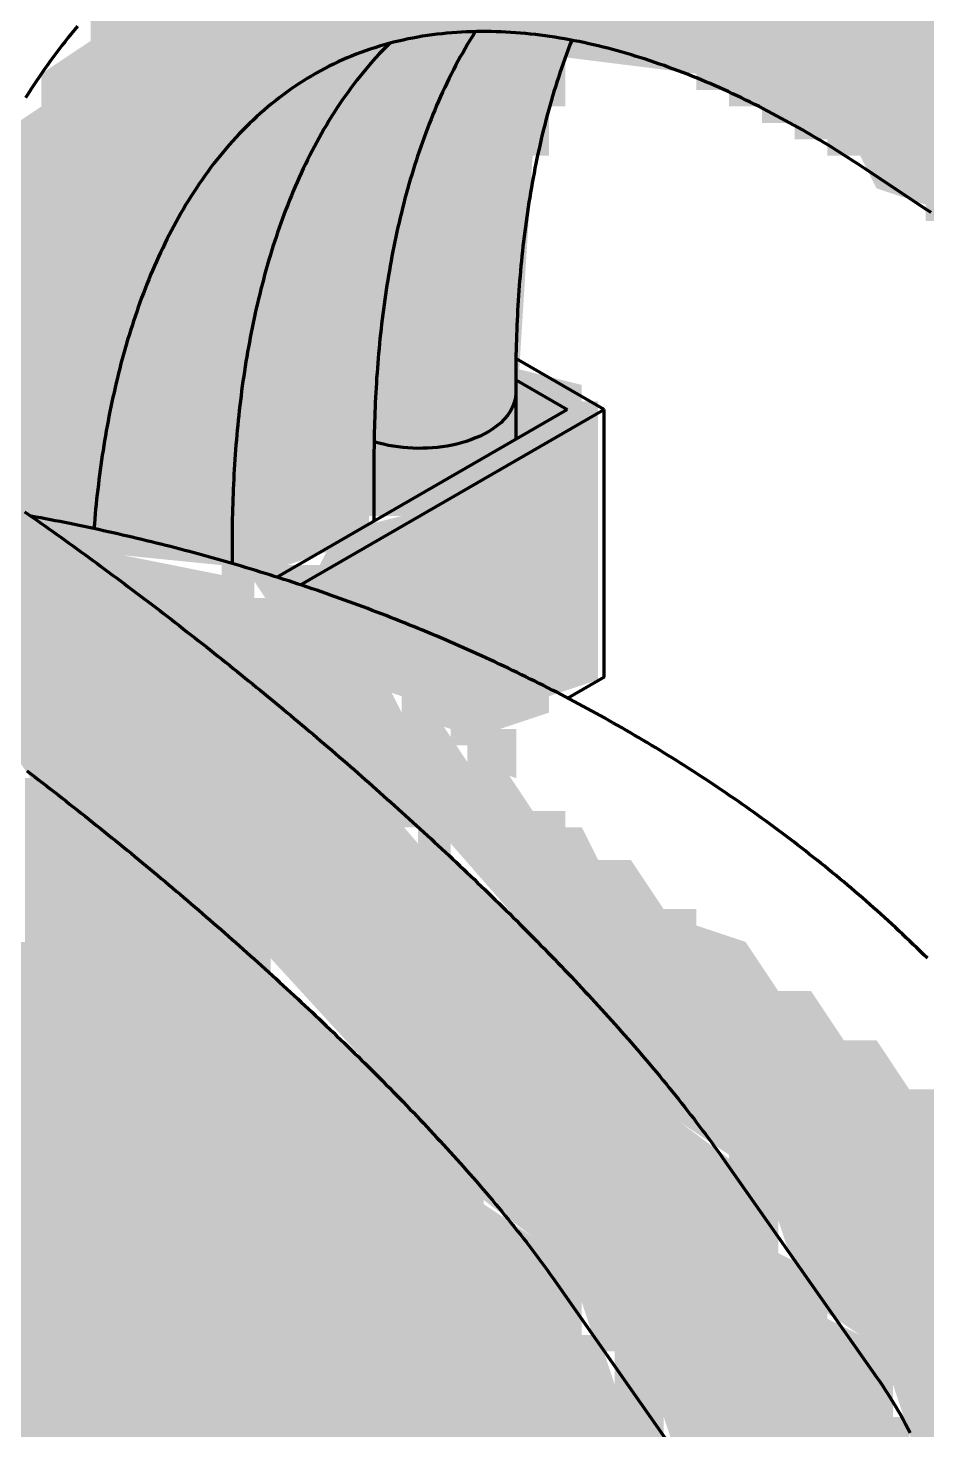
# Model space of a CAD drawing. Header units: millimetres. Extents: x 0 to 420, y 0 to 297.
# Drawn here: x 232.44 to 237.93, y 227.09 to 235.65 of the extents above; entities that cross this region are included whole.
import ezdxf

# ---------------------------------------------------------------- set-up
doc = ezdxf.new("R2010")
doc.units = ezdxf.units.MM
doc.layers.add('01-VISIBLE', color=7, linetype='CONTINUOUS', lineweight=70)
doc.layers.add('13-GRAFICA', color=30, linetype='CONTINUOUS', lineweight=18)

msp = doc.modelspace()

# ---------------------------------------------------------------- hatches: boundary and pattern name
at = {"layer": '13-GRAFICA', "true_color": 0xb21820}
h = msp.add_hatch(color=7, dxfattribs=at)
h.dxf.hatch_style = 1
h.paths.add_polyline_path([(222.2185, 228.7682), (222.2185, 233.9682), (222.1185, 233.9682), (222.1185, 234.6682), (222.0185, 234.6682), (222.0185, 234.9682), (221.8185, 235.0682), (221.7185, 235.4682), (221.4185, 235.6682), (221.4185, 235.8682), (221.2185, 235.9682), (221.2185, 236.1682), (220.9185, 236.3682), (220.8185, 236.7682), (220.6185, 236.8682), (220.6185, 237.0682), (220.5185, 237.0682), (220.5185, 237.2682), (220.4185, 237.2682), (220.4185, 237.6682), (220.3185, 237.6682), (220.3185, 237.9682), (220.4185, 237.9682), (220.5185, 238.3682), (220.6185, 238.3682), (220.8185, 238.6682), (221.2185, 238.6682), (221.2185, 238.7682), (222.0185, 238.6682), (222.0185, 238.5682), (222.2185, 238.5682), (222.2185, 238.4682), (222.5185, 238.4682), (222.5185, 238.3682), (222.7185, 238.3682), (222.7185, 238.2682), (222.9185, 238.2682), (222.9185, 238.1682), (223.1185, 238.1682), (223.1185, 238.0682), (223.7185, 237.8682), (223.8185, 237.6682), (224.2185, 237.5682), (224.3185, 237.3682), (224.9185, 237.1682), (225.0185, 236.9682), (225.6185, 236.7682), (225.7185, 236.5682), (226.1185, 236.4682), (226.2185, 236.2682), (226.8185, 236.0682), (226.9185, 235.8682), (227.1185, 235.8682), (227.1185, 235.7682), (227.5185, 235.6682), (227.6185, 235.4682), (228.2185, 235.2682), (228.3185, 235.0682), (228.7185, 234.9682), (228.8185, 234.7682), (229.4185, 234.5682), (229.5185, 234.3682), (229.7185, 234.3682), (229.7185, 234.2682), (230.1185, 234.1682), (230.2185, 233.9682), (230.8185, 233.7682), (230.9185, 233.5682), (231.3185, 233.4682), (231.4185, 233.2682), (231.6185, 233.2682), (231.7185, 233.0682), (232.1185, 232.9682), (232.3185, 232.6682), (232.5185, 232.6682), (232.6185, 232.4682), (232.8185, 232.4682), (233.0185, 232.1682), (233.2185, 232.1682), (233.4185, 231.8682), (233.6185, 231.8682), (234.0185, 231.3682), (234.2185, 231.3682), (234.8185, 230.6682), (235.0185, 230.6682), (235.0185, 230.5682), (235.8185, 229.8682), (235.8185, 229.6682), (236.4185, 229.1682), (236.4185, 228.9682), (236.8185, 228.6682), (236.8185, 228.4682), (237.0185, 228.3682), (237.0185, 228.1682), (237.2185, 228.0682), (237.2185, 227.8682), (237.3185, 227.8682), (237.3185, 227.7682), (237.5185, 227.6682), (237.5185, 227.4682), (237.7185, 227.3682), (237.7185, 227.1682), (237.8185, 227.1682), (237.8185, 226.9682), (237.9185, 226.9682), (237.9185, 226.7682), (238.0185, 226.7682), (238.1185, 225.7682), (238.2185, 225.7682), (238.2185, 215.5682), (237.9185, 215.3682), (237.9185, 213.1682), (237.5185, 213.0682), (237.4185, 212.8682), (237.0185, 212.7682), (237.0185, 212.6682), (236.7185, 212.5682), (236.7185, 212.4682), (236.4185, 212.4682), (236.4185, 215.0682), (236.6185, 215.1682), (236.6185, 215.3682), (236.7185, 215.3682), (236.8185, 215.6682), (236.9185, 215.6682), (236.9185, 225.9682), (236.8185, 225.9682), (236.8185, 226.2682), (236.7185, 226.2682), (236.5185, 226.8682), (236.4185, 226.8682), (236.3185, 227.1682), (236.0185, 227.3682), (236.0185, 227.5682), (235.9185, 227.5682), (235.8185, 227.8682), (235.5185, 228.0682), (235.5185, 228.2682), (235.1185, 228.5682), (235.1185, 228.7682), (235.0185, 228.7682), (233.9185, 229.9682), (233.7185, 229.9682), (233.2185, 230.5682), (233.0185, 230.5682), (232.7185, 230.9682), (232.5185, 230.9682), (232.3185, 231.2682), (232.1185, 231.2682), (231.9185, 231.5682), (231.7185, 231.5682), (231.6185, 231.7682), (231.4185, 231.7682), (231.4185, 231.8682), (231.1185, 231.9682), (231.0185, 232.1682), (230.8185, 232.1682), (230.8185, 232.2682), (230.6185, 232.2682), (230.5185, 232.4682), (230.1185, 232.5682), (230.0185, 232.7682), (229.4185, 232.9682), (229.3185, 233.1682), (228.7185, 233.3682), (228.6185, 233.5682), (228.4185, 233.5682), (228.4185, 233.6682), (228.2185, 233.6682), (228.1185, 233.8682), (227.5185, 234.0682), (227.4185, 234.2682), (226.8185, 234.4682), (226.7185, 234.6682), (226.1185, 234.8682), (226.0185, 235.0682), (225.8185, 235.0682), (225.8185, 235.1682), (225.6185, 235.1682), (225.5185, 235.3682), (224.9185, 235.5682), (224.8185, 235.7682), (224.2185, 235.9682), (224.1185, 236.1682), (223.5185, 236.3682), (223.4185, 236.5682), (223.0185, 236.6682), (222.9185, 236.8682), (222.7185, 236.8682), (222.7185, 236.9682), (222.5185, 236.9682), (222.5185, 237.0682), (221.9185, 237.2682), (221.9185, 237.1682), (222.1185, 237.0682), (222.1185, 236.8682), (222.4185, 236.6682), (222.4185, 236.4682), (222.6185, 236.3682), (222.6185, 236.1682), (222.9185, 235.9682), (222.9185, 235.7682), (223.0185, 235.7682), (223.0185, 235.5682), (223.1185, 235.5682), (223.1185, 235.3682), (223.2185, 235.3682), (223.2185, 235.0682), (223.3185, 235.0682), (223.3185, 234.6682), (223.4185, 234.6682), (223.4185, 229.7682), (223.3185, 229.7682), (222.7185, 229.0682), (222.5185, 229.0682), (222.3185, 228.7682)])
at = {"layer": '13-GRAFICA', "true_color": 0x202020}
h = msp.add_hatch(color=7, dxfattribs=at)
h.dxf.hatch_style = 1
h.paths.add_polyline_path([(232.1185, 232.9682), (231.9185, 232.9682), (231.9185, 233.0682), (231.6185, 233.1682), (231.6185, 233.2682), (231.7185, 233.2682), (231.7185, 233.5682), (231.6185, 233.5682), (231.6185, 233.7682), (231.5185, 233.7682), (231.5185, 233.9682), (231.4185, 233.9682), (231.4185, 234.8682), (231.3185, 234.8682), (231.3185, 234.9682), (231.5185, 234.9682), (231.7185, 235.2682), (231.9185, 235.2682), (231.9185, 234.0682), (232.0185, 234.0682), (232.2185, 234.9682), (232.5185, 235.1682), (232.5185, 235.3682), (232.8185, 235.5682), (232.8185, 235.7682), (232.9185, 235.7682), (233.2185, 236.1682), (233.8185, 236.3682), (233.9185, 236.5682), (234.3185, 236.6682), (234.4185, 236.8682), (235.0185, 237.0682), (235.1185, 237.2682), (235.3185, 237.2682), (235.3185, 237.3682), (235.5185, 237.3682), (235.5185, 237.4682), (235.7185, 237.4682), (235.7185, 237.5682), (235.8185, 237.5682), (235.8185, 237.4682), (236.1185, 237.4682), (236.1185, 237.5682), (236.4185, 237.7682), (236.4185, 237.9682), (236.7185, 238.0682), (236.7185, 238.1682), (238.4185, 238.2682), (238.4185, 238.1682), (238.8185, 238.1682), (238.8185, 238.0682), (239.3185, 238.0682), (239.3185, 237.9682), (239.5185, 237.9682), (239.5185, 237.8682), (239.7185, 237.8682), (239.7185, 237.7682), (239.9185, 237.7682), (239.9185, 237.6682), (240.1185, 237.6682), (240.1185, 237.5682), (240.3185, 237.5682), (240.3185, 237.4682), (240.9185, 237.2682), (240.9185, 237.1682), (241.2185, 237.0682), (241.5185, 236.6682), (241.7185, 236.6682), (242.1185, 236.1682), (242.3185, 236.1682), (242.3185, 236.0682), (243.2185, 235.2682), (243.2185, 235.0682), (243.8185, 234.5682), (243.8185, 234.3682), (244.1185, 234.1682), (244.1185, 233.9682), (244.3185, 233.8682), (244.3185, 233.6682), (244.5185, 233.5682), (244.5185, 233.3682), (244.6185, 233.3682), (244.7185, 233.0682), (244.9185, 232.9682), (244.9185, 232.7682), (245.0185, 232.7682), (245.2185, 232.1682), (245.4185, 232.0682), (245.4185, 231.8682), (245.5185, 231.8682), (245.5185, 231.6682), (245.6185, 231.6682), (245.6185, 231.4682), (245.7185, 231.4682), (245.7185, 231.2682), (245.8185, 231.2682), (245.8185, 230.9682), (245.9185, 230.9682), (246.0185, 230.4682), (246.1185, 230.4682), (246.1185, 230.2682), (246.2185, 230.2682), (246.3185, 229.6682), (246.4185, 229.6682), (246.4185, 229.4682), (246.5185, 229.4682), (246.6185, 228.6682), (246.7185, 228.6682), (246.7185, 228.1682), (246.8185, 228.1682), (246.8185, 227.7682), (246.9185, 227.7682), (246.9185, 227.0682), (247.0185, 227.0682), (247.0185, 225.8682), (247.1185, 225.8682), (247.1185, 223.7682), (247.0185, 223.7682), (247.0185, 222.3682), (246.9185, 222.3682), (246.9185, 221.0682), (246.8185, 221.0682), (246.8185, 219.8682), (246.7185, 219.8682), (246.7185, 218.5682), (246.6185, 218.5682), (246.6185, 217.2682), (246.5185, 217.2682), (246.5185, 215.9682), (246.4185, 215.9682), (246.4185, 214.6682), (246.3185, 214.6682), (246.1185, 210.7682), (246.0185, 210.7682), (246.0185, 210.0682), (245.9185, 210.0682), (245.9185, 209.9682), (245.7185, 209.9682), (245.6185, 209.7682), (245.4185, 209.7682), (245.4185, 209.6682), (245.0185, 209.5682), (244.9185, 209.3682), (244.3185, 209.1682), (244.2185, 208.9682), (243.6185, 208.7682), (243.5185, 208.5682), (243.1185, 208.4682), (243.0185, 208.2682), (242.4185, 208.4682), (242.4185, 208.5682), (242.2185, 208.6682), (242.2185, 208.8682), (242.3185, 208.8682), (242.3185, 210.2682), (242.4185, 210.2682), (242.4185, 211.5682), (242.5185, 211.5682), (242.5185, 212.8682), (242.6185, 212.8682), (242.6185, 214.1682), (242.7185, 214.1682), (242.9185, 218.0682), (243.0185, 218.0682), (243.2185, 221.8682), (243.3185, 221.8682), (243.3185, 224.7682), (243.2185, 224.7682), (243.2185, 225.8682), (243.1185, 225.8682), (243.1185, 226.2682), (243.0185, 226.2682), (243.0185, 226.6682), (242.9185, 226.6682), (242.8185, 227.5682), (242.7185, 227.5682), (242.7185, 227.7682), (242.6185, 227.7682), (242.6185, 228.0682), (242.5185, 228.0682), (242.5185, 228.3682), (242.4185, 228.3682), (242.3185, 228.8682), (242.2185, 228.8682), (242.2185, 229.0682), (242.1185, 229.0682), (242.1185, 229.3682), (242.0185, 229.3682), (242.0185, 229.5682), (241.8185, 229.6682), (241.8185, 229.8682), (241.7185, 229.8682), (241.7185, 230.0682), (241.6185, 230.0682), (241.6185, 230.2682), (241.5185, 230.2682), (241.3185, 230.8682), (241.1185, 230.9682), (241.1185, 231.1682), (240.9185, 231.2682), (240.9185, 231.4682), (240.7185, 231.5682), (240.7185, 231.7682), (240.4185, 231.9682), (240.4185, 232.1682), (240.2185, 232.2682), (240.2185, 232.4682), (239.2185, 233.3682), (239.2185, 233.5682), (238.9185, 233.6682), (238.6185, 234.0682), (238.4185, 234.0682), (238.1185, 234.4682), (237.9185, 234.4682), (237.9185, 234.5682), (237.6185, 234.6682), (237.5185, 234.8682), (237.3185, 234.8682), (237.3185, 234.9682), (237.1185, 234.9682), (237.1185, 235.0682), (236.9185, 235.0682), (236.9185, 235.1682), (236.7185, 235.1682), (236.7185, 235.2682), (236.5185, 235.2682), (236.5185, 235.3682), (235.7185, 235.4682), (235.7185, 235.1682), (235.6185, 235.1682), (235.6185, 234.8682), (235.5185, 234.8682), (235.4185, 233.2682), (235.1185, 233.1682), (235.1185, 233.0682), (234.5185, 233.0682), (234.5185, 232.5682), (234.3185, 232.5682), (234.3185, 232.4682), (234.0185, 232.3682), (234.0185, 232.2682), (233.6185, 232.2682), (233.6185, 232.3682), (232.6185, 232.4682), (232.5185, 232.6682), (232.3185, 232.6682)])
at = {"layer": '13-GRAFICA', "true_color": 0xb21820}
h = msp.add_hatch(color=7, dxfattribs=at)
h.dxf.hatch_style = 1
h.paths.add_polyline_path([(234.0185, 231.9682), (233.8185, 232.2682), (234.0185, 232.2682), (234.0185, 232.3682), (234.2185, 232.3682), (234.3185, 232.5682), (234.7185, 232.6682), (234.8185, 232.8682), (235.4185, 233.0682), (235.4185, 233.5682), (235.8185, 233.4682), (235.8185, 233.3682), (235.9185, 233.3682), (235.9185, 231.6682), (235.6185, 231.5682), (235.6185, 231.4682), (235.3185, 231.3682), (235.3185, 231.2682), (235.0185, 231.2682), (235.0185, 231.3682), (234.7185, 231.4682), (234.7185, 231.5682), (234.4185, 231.6682), (234.2185, 231.9682)])
at = {"layer": '13-GRAFICA', "true_color": 0x202020}
h = msp.add_hatch(color=7, dxfattribs=at)
h.dxf.hatch_style = 1
h.paths.add_polyline_path([(235.1185, 233.1682), (235.4185, 233.2682), (235.4185, 233.0682), (234.8185, 232.8682), (234.7185, 232.6682), (234.5185, 232.6682), (234.5185, 233.0682), (235.1185, 233.0682)])
at = {"layer": '13-GRAFICA', "true_color": 0xb21820}
h = msp.add_hatch(color=7, dxfattribs=at)
h.dxf.hatch_style = 1
h.paths.add_polyline_path([(234.7185, 230.7682), (234.2185, 231.3682), (234.0185, 231.3682), (233.6185, 231.8682), (233.4185, 231.8682), (233.2185, 232.1682), (233.0185, 232.1682), (232.8185, 232.4682), (233.8185, 232.2682), (233.8185, 232.1682), (233.9185, 232.1682), (234.0185, 231.9682), (234.2185, 231.9682), (234.4185, 231.6682), (234.6185, 231.6682), (234.7185, 231.4682), (234.9185, 231.4682), (235.1185, 231.1682), (235.3185, 231.1682), (235.5185, 230.8682), (235.7185, 230.8682), (235.7185, 230.7682), (235.8185, 230.7682), (235.9185, 230.5682), (236.1185, 230.5682), (236.3185, 230.2682), (236.5185, 230.2682), (236.5185, 230.1682), (236.8185, 230.0682), (237.0185, 229.7682), (237.2185, 229.7682), (237.4185, 229.4682), (237.6185, 229.4682), (237.8185, 229.1682), (238.0185, 229.1682), (238.2185, 228.8682), (238.4185, 228.8682), (238.4185, 228.7682), (239.4185, 227.8682), (239.5185, 227.1682), (239.6185, 227.1682), (239.6185, 226.8682), (239.7185, 226.8682), (239.7185, 226.5682), (239.8185, 226.5682), (239.9185, 224.9682), (239.8185, 224.9682), (239.8185, 224.5682), (239.7185, 224.5682), (239.7185, 224.2682), (239.6185, 224.2682), (239.6185, 223.9682), (239.5185, 223.9682), (239.3185, 223.3682), (238.9185, 223.0682), (238.9185, 222.8682), (238.6185, 222.6682), (238.6185, 222.4682), (238.5185, 222.4682), (238.3185, 222.1682), (238.2185, 222.1682), (238.2185, 225.7682), (238.1185, 225.7682), (238.0185, 226.7682), (237.9185, 226.7682), (237.7185, 227.3682), (237.5185, 227.4682), (237.5185, 227.6682), (237.2185, 227.8682), (237.2185, 228.0682), (237.1185, 228.0682), (237.0185, 228.3682), (236.8185, 228.4682), (236.8185, 228.6682), (236.7185, 228.6682), (236.7185, 228.7682), (236.4185, 228.9682), (236.4185, 229.1682), (235.8185, 229.6682), (235.8185, 229.8682), (235.7185, 229.8682), (235.0185, 230.6682), (234.8185, 230.6682), (234.8185, 230.7682)])
h = msp.add_hatch(color=7, dxfattribs=at)
h.dxf.hatch_style = 1
h.paths.add_polyline_path([(221.1185, 227.5682), (221.6185, 227.9682), (221.6185, 228.1682), (221.7185, 228.1682), (222.5185, 229.0682), (222.7185, 229.0682), (222.7185, 229.1682), (222.8185, 229.1682), (223.7185, 230.1682), (223.9185, 230.1682), (225.0185, 231.3682), (225.2185, 231.3682), (225.8185, 232.0682), (226.1185, 232.0682), (226.1185, 232.1682), (228.1185, 232.2682), (228.1185, 231.9682), (228.0185, 231.9682), (228.0185, 229.8682), (228.1185, 229.8682), (228.1185, 229.6682), (228.2185, 229.6682), (228.4185, 229.3682), (228.6185, 229.3682), (228.6185, 229.2682), (228.8185, 229.2682), (228.8185, 229.1682), (229.0185, 229.1682), (229.0185, 229.0682), (229.3185, 229.0682), (229.3185, 228.9682), (230.1185, 228.9682), (230.1185, 228.8682), (230.4185, 228.8682), (230.4185, 228.9682), (231.0185, 228.9682), (231.0185, 229.0682), (231.4185, 229.0682), (231.4185, 229.1682), (231.8185, 229.2682), (231.8185, 229.3682), (232.1185, 229.4682), (232.1185, 229.6682), (232.3185, 229.7682), (232.3185, 230.0682), (232.4185, 230.0682), (232.4185, 231.0682), (232.5185, 231.0682), (232.5185, 230.9682), (232.7185, 230.9682), (233.0185, 230.5682), (233.2185, 230.5682), (233.7185, 229.9682), (233.9185, 229.9682), (233.9185, 229.8682), (235.1185, 228.7682), (235.1185, 228.5682), (235.2185, 228.5682), (235.2185, 228.4682), (235.5185, 228.2682), (235.5185, 228.0682), (235.8185, 227.8682), (235.8185, 227.6682), (235.9185, 227.6682), (236.0185, 227.3682), (236.3185, 227.1682), (236.3185, 226.9682), (236.5185, 226.8682), (236.5185, 226.6682), (236.6185, 226.6682), (236.6185, 226.4682), (236.7185, 226.4682), (236.7185, 226.2682), (236.8185, 226.2682), (236.8185, 225.9682), (236.9185, 225.9682), (236.9185, 221.1682), (236.6185, 221.0682), (236.6185, 220.9682), (236.3185, 220.9682), (236.3185, 220.8682), (236.1185, 220.8682), (236.1185, 220.7682), (235.9185, 220.7682), (235.9185, 220.6682), (235.7185, 220.6682), (235.7185, 220.5682), (235.4185, 220.5682), (235.4185, 220.4682), (235.2185, 220.4682), (235.2185, 220.3682), (234.5185, 220.2682), (234.5185, 220.1682), (234.2185, 220.1682), (234.2185, 220.0682), (233.8185, 220.0682), (233.8185, 219.9682), (233.4185, 219.9682), (233.4185, 219.8682), (233.0185, 219.8682), (233.0185, 219.7682), (231.1185, 219.6682), (231.1185, 219.5682), (228.1185, 219.6682), (228.1185, 219.7682), (226.5185, 219.9682), (226.5185, 220.0682), (226.1185, 220.0682), (226.1185, 220.1682), (225.8185, 220.1682), (225.8185, 220.2682), (224.9185, 220.4682), (224.9185, 220.5682), (224.4185, 220.6682), (224.4185, 220.7682), (223.8185, 220.9682), (223.7185, 221.1682), (223.1185, 221.3682), (223.0185, 221.5682), (222.6185, 221.6682), (222.6185, 221.7682), (221.4185, 222.8682), (221.4185, 223.0682), (221.2185, 223.1682), (221.2185, 223.3682), (221.1185, 223.3682), (221.1185, 223.5682), (221.0185, 223.5682), (221.0185, 223.7682), (220.9185, 223.7682), (220.9185, 223.9682), (220.8185, 223.9682), (220.8185, 224.1682), (220.7185, 224.1682), (220.7185, 224.3682), (220.6185, 224.3682), (220.6185, 224.7682), (220.5185, 224.7682), (220.5185, 226.1682), (220.6185, 226.1682), (220.6185, 226.4682), (220.7185, 226.4682), (220.8185, 227.1682), (221.0185, 227.2682)])
at = {"layer": '13-GRAFICA', "true_color": 0x202020}
h = msp.add_hatch(color=7, dxfattribs=at)
h.dxf.hatch_style = 1
h.paths.add_polyline_path([(235.3185, 231.3682), (235.4185, 231.3682), (235.4185, 231.0682), (235.1185, 231.1682), (235.1185, 231.2682), (235.3185, 231.2682)])

# ---------------------------------------------------------------- linework, layer by layer
at = {"layer": '01-VISIBLE'}
for p, q in [((237.9266, 234.538), (237.5496, 234.7879)), ((235.9556, 233.3182), (235.4163, 233.6296)), ((235.4153, 233.5019), (235.4153, 233.4203)), ((235.4153, 233.4995), (235.7293, 233.3182)), ((235.4153, 233.4203), (235.4153, 233.1369)), ((233.9568, 232.2948), (235.7293, 233.3182)), ((234.1015, 232.2477), (235.9556, 233.3182)), ((235.9556, 231.6852), (235.9556, 233.3182)), ((234.5491, 233.0018), (234.5491, 232.6368)), ((233.6829, 232.5017), (233.6829, 232.3783)), ((235.9556, 231.6852), (235.7328, 231.5566)), ((236.6802, 228.7475), (237.6207, 227.4095)), ((235.6412, 228.0172), (236.5817, 226.6792))]:
    msp.add_line(p, q, dxfattribs=at)
for points in [[(232.7394, 235.6587), (232.7201, 235.6355), (232.701, 235.6123), (232.6821, 235.5888), (232.6634, 235.5652), (232.6449, 235.5415), (232.6266, 235.5176), (232.6085, 235.4936), (232.5905, 235.4694), (232.5728, 235.445), (232.5553, 235.4206), (232.5379, 235.396), (232.5208, 235.3712), (232.5039, 235.3463), (232.4871, 235.3213), (232.4705, 235.2962), (232.4542, 235.2709), (232.438, 235.2455), (232.422, 235.22)], [(237.5496, 234.7879), (237.5245, 234.8045), (237.4994, 234.8209), (237.4742, 234.8373), (237.4489, 234.8535), (237.4235, 234.8696), (237.3981, 234.8857), (237.3726, 234.9016), (237.347, 234.9174), (237.3214, 234.933), (237.2957, 234.9486), (237.2699, 234.9641), (237.244, 234.9794), (237.2181, 234.9946), (237.1921, 235.0097), (237.166, 235.0247), (237.1399, 235.0395), (237.1137, 235.0542), (237.0874, 235.0688), (237.061, 235.0833), (237.0346, 235.0976), (237.0081, 235.1118), (236.9816, 235.1258), (236.9549, 235.1398), (236.9282, 235.1535), (236.9014, 235.1672), (236.8746, 235.1807), (236.8476, 235.194), (236.8206, 235.2073), (236.7936, 235.2203), (236.7664, 235.2332), (236.7392, 235.246), (236.7119, 235.2586), (236.6845, 235.271), (236.6571, 235.2833), (236.6296, 235.2954), (236.602, 235.3074), (236.5744, 235.3192), (236.5467, 235.3308), (236.5189, 235.3422), (236.491, 235.3535), (236.4631, 235.3646), (236.435, 235.3755), (236.407, 235.3862), (236.3788, 235.3968), (236.3506, 235.4071), (236.3223, 235.4173), (236.294, 235.4273), (236.2655, 235.4371), (236.237, 235.4466), (236.2085, 235.456), (236.1799, 235.4652), (236.1512, 235.4741), (236.1224, 235.4829), (236.0936, 235.4914), (236.0647, 235.4997), (236.0357, 235.5078), (236.0067, 235.5156), (235.9777, 235.5232), (235.9485, 235.5306), (235.9193, 235.5378), (235.8901, 235.5447), (235.8607, 235.5513), (235.8314, 235.5577), (235.802, 235.5639), (235.7725, 235.5697), (235.7429, 235.5753), (235.7134, 235.5807), (235.6837, 235.5858), (235.6541, 235.5906), (235.6243, 235.5951), (235.5946, 235.5993), (235.5648, 235.6032), (235.535, 235.6069), (235.5051, 235.6102), (235.4752, 235.6132), (235.4452, 235.6159), (235.4153, 235.6183), (235.3853, 235.6204), (235.3553, 235.6221), (235.3253, 235.6235), (235.2952, 235.6246), (235.2652, 235.6253), (235.2351, 235.6257), (235.2051, 235.6257), (235.175, 235.6254), (235.1449, 235.6247), (235.1149, 235.6236), (235.0849, 235.6222), (235.0549, 235.6204), (235.0249, 235.6182), (234.995, 235.6156), (234.965, 235.6126), (234.9352, 235.6092), (234.9054, 235.6054), (234.8756, 235.6012), (234.8459, 235.5966), (234.8163, 235.5915), (234.7867, 235.5861), (234.7572, 235.5802), (234.7278, 235.5739), (234.6985, 235.5672), (234.6693, 235.56), (234.6403, 235.5524), (234.6113, 235.5444), (234.5825, 235.5359), (234.5538, 235.527), (234.5252, 235.5176), (234.4968, 235.5078), (234.4685, 235.4976), (234.4404, 235.4869), (234.4125, 235.4758), (234.3848, 235.4642), (234.3572, 235.4522), (234.3298, 235.4398), (234.3027, 235.4269), (234.2757, 235.4136), (234.249, 235.3998), (234.2225, 235.3857), (234.1962, 235.3711), (234.1701, 235.3561), (234.1443, 235.3407), (234.1188, 235.3249), (234.0935, 235.3087), (234.0684, 235.2921), (234.0436, 235.2751), (234.0191, 235.2577), (233.9948, 235.2399), (233.9709, 235.2218), (233.9472, 235.2033), (233.9237, 235.1845), (233.9006, 235.1653), (233.8778, 235.1458), (233.8552, 235.1259), (233.8329, 235.1057), (233.8109, 235.0852), (233.7893, 235.0644), (233.7679, 235.0433), (233.7468, 235.0219), (233.726, 235.0002), (233.7055, 234.9782), (233.6852, 234.956), (233.6653, 234.9335), (233.6457, 234.9107), (233.6264, 234.8877), (233.6073, 234.8644), (233.5886, 234.8409), (233.5701, 234.8172), (233.552, 234.7932), (233.5341, 234.7691), (233.5165, 234.7447), (233.4992, 234.7201), (233.4821, 234.6954), (233.4654, 234.6704), (233.4489, 234.6453), (233.4327, 234.62), (233.4168, 234.5945), (233.4011, 234.5688), (233.3857, 234.543), (233.3706, 234.517), (233.3557, 234.4909), (233.3411, 234.4646), (233.3268, 234.4382), (233.3127, 234.4116), (233.2989, 234.385), (233.2853, 234.3581), (233.272, 234.3312), (233.2589, 234.3041), (233.2461, 234.277), (233.2335, 234.2497), (233.2211, 234.2223), (233.209, 234.1948), (233.1971, 234.1672), (233.1854, 234.1395), (233.174, 234.1117), (233.1628, 234.0838), (233.1518, 234.0558), (233.141, 234.0277), (233.1305, 233.9996), (233.1201, 233.9714), (233.11, 233.9431), (233.1001, 233.9147), (233.0904, 233.8862), (233.0809, 233.8577), (233.0716, 233.8291), (233.0625, 233.8005), (233.0536, 233.7718), (233.0449, 233.743), (233.0364, 233.7141), (233.0281, 233.6853), (233.02, 233.6563), (233.0121, 233.6273), (233.0043, 233.5983), (232.9968, 233.5692), (232.9894, 233.54), (232.9822, 233.5109), (232.9752, 233.4816), (232.9684, 233.4524), (232.9617, 233.4231), (232.9552, 233.3937), (232.9489, 233.3643), (232.9427, 233.3349), (232.9367, 233.3054), (232.9309, 233.276), (232.9253, 233.2464), (232.9198, 233.2169), (232.9145, 233.1873), (232.9093, 233.1577), (232.9043, 233.128), (232.8994, 233.0984), (232.8947, 233.0687), (232.8902, 233.039), (232.8858, 233.0093), (232.8815, 232.9795), (232.8774, 232.9497), (232.8734, 232.9199), (232.8696, 232.8901), (232.866, 232.8603), (232.8624, 232.8304), (232.8591, 232.8006), (232.8558, 232.7707), (232.8527, 232.7408), (232.8497, 232.7109), (232.8469, 232.6809), (232.8442, 232.651), (232.8417, 232.6211), (232.8392, 232.5911)], [(235.1683, 235.6253), (235.1524, 235.5999), (235.1367, 235.5743), (235.1213, 235.5485), (235.1061, 235.5226), (235.0912, 235.4966), (235.0766, 235.4704), (235.0622, 235.4441), (235.0481, 235.4176), (235.0343, 235.391), (235.0207, 235.3642), (235.0073, 235.3374), (234.9942, 235.3104), (234.9813, 235.2833), (234.9687, 235.2561), (234.9563, 235.2287), (234.9441, 235.2013), (234.9322, 235.1738), (234.9205, 235.1462), (234.9091, 235.1184), (234.8978, 235.0906), (234.8868, 235.0627), (234.876, 235.0347), (234.8654, 235.0066), (234.855, 234.9785), (234.8449, 234.9503), (234.835, 234.9219), (234.8252, 234.8936), (234.8157, 234.8651), (234.8064, 234.8366), (234.7972, 234.808), (234.7883, 234.7794), (234.7796, 234.7507), (234.771, 234.7219), (234.7627, 234.6931), (234.7546, 234.6642), (234.7466, 234.6353), (234.7388, 234.6063), (234.7312, 234.5773), (234.7238, 234.5482), (234.7166, 234.5191), (234.7095, 234.4899), (234.7027, 234.4607), (234.696, 234.4315), (234.6894, 234.4022), (234.6831, 234.3729), (234.6769, 234.3435), (234.6709, 234.3141), (234.665, 234.2847), (234.6593, 234.2552), (234.6538, 234.2258), (234.6484, 234.1962), (234.6432, 234.1667), (234.6382, 234.1371), (234.6333, 234.1075), (234.6285, 234.0779), (234.6239, 234.0482), (234.6195, 234.0186), (234.6152, 233.9889), (234.6111, 233.9592), (234.6071, 233.9294), (234.6032, 233.8997), (234.5995, 233.8699), (234.596, 233.8401), (234.5925, 233.8103), (234.5893, 233.7805), (234.5861, 233.7506), (234.5831, 233.7208), (234.5802, 233.6909), (234.5775, 233.661), (234.5749, 233.6312), (234.5724, 233.6013), (234.5701, 233.5713), (234.5679, 233.5414), (234.5658, 233.5115), (234.5639, 233.4815), (234.562, 233.4516), (234.5603, 233.4216), (234.5587, 233.3917), (234.5573, 233.3617), (234.556, 233.3317), (234.5548, 233.3018), (234.5537, 233.2718), (234.5527, 233.2418), (234.5518, 233.2118), (234.5511, 233.1818), (234.5505, 233.1518), (234.55, 233.1218), (234.5496, 233.0918), (234.5493, 233.0618), (234.5491, 233.0318), (234.5491, 233.0018)], [(234.6442, 235.5535), (234.623, 235.5322), (234.602, 235.5106), (234.5813, 235.4887), (234.5609, 235.4666), (234.5409, 235.4442), (234.5211, 235.4215), (234.5016, 235.3986), (234.4824, 235.3754), (234.4635, 235.352), (234.4449, 235.3284), (234.4266, 235.3045), (234.4085, 235.2804), (234.3908, 235.2561), (234.3733, 235.2316), (234.3561, 235.2069), (234.3392, 235.182), (234.3226, 235.157), (234.3063, 235.1317), (234.2902, 235.1063), (234.2744, 235.0806), (234.2589, 235.0549), (234.2436, 235.0289), (234.2286, 235.0029), (234.2139, 234.9766), (234.1994, 234.9502), (234.1852, 234.9237), (234.1713, 234.8971), (234.1576, 234.8703), (234.1441, 234.8434), (234.1309, 234.8163), (234.1179, 234.7892), (234.1052, 234.7619), (234.0927, 234.7345), (234.0805, 234.7071), (234.0685, 234.6795), (234.0567, 234.6518), (234.0452, 234.624), (234.0339, 234.5961), (234.0228, 234.5682), (234.0119, 234.5401), (234.0012, 234.512), (233.9908, 234.4837), (233.9806, 234.4554), (233.9706, 234.4271), (233.9608, 234.3986), (233.9512, 234.3701), (233.9418, 234.3415), (233.9326, 234.3129), (233.9236, 234.2842), (233.9148, 234.2554), (233.9062, 234.2265), (233.8978, 234.1976), (233.8896, 234.1687), (233.8816, 234.1397), (233.8738, 234.1106), (233.8661, 234.0815), (233.8587, 234.0524), (233.8514, 234.0232), (233.8443, 233.994), (233.8374, 233.9647), (233.8307, 233.9354), (233.8241, 233.906), (233.8177, 233.8766), (233.8115, 233.8472), (233.8054, 233.8177), (233.7995, 233.7882), (233.7938, 233.7587), (233.7882, 233.7291), (233.7828, 233.6995), (233.7776, 233.6699), (233.7725, 233.6402), (233.7676, 233.6105), (233.7628, 233.5808), (233.7582, 233.5511), (233.7537, 233.5213), (233.7494, 233.4915), (233.7452, 233.4618), (233.7412, 233.4319), (233.7373, 233.4021), (233.7336, 233.3722), (233.73, 233.3424), (233.7266, 233.3125), (233.7233, 233.2826), (233.7201, 233.2526), (233.7171, 233.2227), (233.7142, 233.1928), (233.7115, 233.1628), (233.7088, 233.1328), (233.7064, 233.1028), (233.704, 233.0728), (233.7018, 233.0428), (233.6997, 233.0128), (233.6977, 232.9828), (233.6959, 232.9528), (233.6942, 232.9227), (233.6926, 232.8927), (233.6911, 232.8626), (233.6898, 232.8326), (233.6886, 232.8025), (233.6875, 232.7724), (233.6865, 232.7424), (233.6856, 232.7123), (233.6849, 232.6822), (233.6843, 232.6521), (233.6838, 232.6221), (233.6834, 232.592), (233.6831, 232.5619), (233.6829, 232.5318), (233.6829, 232.5017)], [(235.7569, 235.5727), (235.746, 235.5446), (235.7352, 235.5164), (235.7248, 235.4882), (235.7145, 235.4598), (235.7044, 235.4314), (235.6946, 235.4029), (235.6849, 235.3743), (235.6755, 235.3457), (235.6662, 235.317), (235.6572, 235.2882), (235.6484, 235.2594), (235.6397, 235.2305), (235.6313, 235.2015), (235.6231, 235.1725), (235.615, 235.1435), (235.6071, 235.1144), (235.5995, 235.0852), (235.592, 235.056), (235.5846, 235.0267), (235.5775, 234.9974), (235.5706, 234.9681), (235.5638, 234.9387), (235.5572, 234.9093), (235.5507, 234.8798), (235.5445, 234.8503), (235.5384, 234.8208), (235.5325, 234.7912), (235.5267, 234.7616), (235.5211, 234.732), (235.5157, 234.7023), (235.5104, 234.6726), (235.5053, 234.6429), (235.5004, 234.6132), (235.4956, 234.5834), (235.4909, 234.5536), (235.4865, 234.5238), (235.4821, 234.494), (235.4779, 234.4641), (235.4739, 234.4342), (235.47, 234.4043), (235.4663, 234.3744), (235.4627, 234.3444), (235.4592, 234.3145), (235.4559, 234.2845), (235.4527, 234.2545), (235.4497, 234.2245), (235.4468, 234.1945), (235.444, 234.1645), (235.4414, 234.1344), (235.4389, 234.1044), (235.4365, 234.0743), (235.4343, 234.0443), (235.4322, 234.0142), (235.4302, 233.9841), (235.4284, 233.954), (235.4266, 233.9239), (235.4251, 233.8938), (235.4236, 233.8636), (235.4222, 233.8335), (235.421, 233.8034), (235.4199, 233.7733), (235.4189, 233.7431), (235.4181, 233.713), (235.4173, 233.6828), (235.4167, 233.6527), (235.4162, 233.6225), (235.4158, 233.5924), (235.4155, 233.5622), (235.4153, 233.5321), (235.4153, 233.5019)], [(237.9516, 234.5213), (237.9266, 234.538)], [(235.4153, 233.4203), (235.413, 233.3903), (235.4062, 233.361), (235.3955, 233.333), (235.3812, 233.3065), (235.3641, 233.2818), (235.3445, 233.2589), (235.3231, 233.2379), (235.3001, 233.2185), (235.2757, 233.2008), (235.2504, 233.1846), (235.2242, 233.1699), (235.1972, 233.1565), (235.1697, 233.1444), (235.1417, 233.1335), (235.1132, 233.1238), (235.0844, 233.1151), (235.0553, 233.1075), (235.0259, 233.101), (234.9964, 233.0953), (234.9667, 233.0907), (234.9368, 233.087), (234.9069, 233.0842), (234.8769, 233.0823), (234.8468, 233.0813), (234.8167, 233.0811), (234.7867, 233.0819), (234.7566, 233.0836), (234.7267, 233.0861), (234.6968, 233.0896), (234.667, 233.094), (234.6374, 233.0994), (234.608, 233.1057), (234.5788, 233.113), (234.55, 233.1214)], [(235.4153, 233.4203), (235.413, 233.3903), (235.4062, 233.361), (235.3955, 233.333), (235.3812, 233.3065), (235.3641, 233.2818), (235.3445, 233.2589), (235.3231, 233.2379), (235.3001, 233.2185), (235.2757, 233.2008), (235.2504, 233.1846), (235.2242, 233.1699), (235.1972, 233.1565), (235.1697, 233.1444), (235.1417, 233.1335), (235.1132, 233.1238), (235.0844, 233.1151), (235.0553, 233.1075), (235.0259, 233.101), (234.9964, 233.0953), (234.9667, 233.0907), (234.9368, 233.087), (234.9069, 233.0842), (234.8769, 233.0823), (234.8468, 233.0813), (234.8167, 233.0811), (234.7867, 233.0819), (234.7566, 233.0836), (234.7267, 233.0861), (234.6968, 233.0896), (234.667, 233.094), (234.6374, 233.0994), (234.608, 233.1057), (234.5788, 233.113), (234.55, 233.1214)], [(232.4157, 232.6943), (232.4404, 232.6771), (232.465, 232.6599), (232.4896, 232.6426), (232.5142, 232.6253), (232.5388, 232.6079), (232.5633, 232.5905), (232.5878, 232.5731), (232.6123, 232.5557), (232.6368, 232.5382), (232.6612, 232.5207), (232.6857, 232.5031), (232.7101, 232.4855), (232.7344, 232.4679), (232.7588, 232.4503), (232.7831, 232.4326), (232.8074, 232.4149), (232.8317, 232.3971), (232.8559, 232.3793), (232.8802, 232.3615), (232.9044, 232.3437), (232.9286, 232.3258), (232.9527, 232.3079), (232.9769, 232.29), (233.001, 232.272), (233.0251, 232.254), (233.0491, 232.236), (233.0732, 232.2179), (233.0972, 232.1998), (233.1212, 232.1817), (233.1452, 232.1635), (233.1692, 232.1454), (233.1931, 232.1271), (233.217, 232.1089), (233.2409, 232.0906), (233.2647, 232.0723), (233.2886, 232.054), (233.3124, 232.0356), (233.3362, 232.0172), (233.36, 231.9988), (233.3837, 231.9803), (233.4074, 231.9619), (233.4311, 231.9434), (233.4548, 231.9248), (233.4785, 231.9062), (233.5021, 231.8876), (233.5257, 231.869), (233.5493, 231.8503), (233.5729, 231.8317), (233.5964, 231.8129), (233.6199, 231.7942), (233.6434, 231.7754), (233.6669, 231.7566), (233.6903, 231.7378), (233.7137, 231.7189), (233.7371, 231.7), (233.7605, 231.6811), (233.7839, 231.6622), (233.8072, 231.6432), (233.8305, 231.6242), (233.8538, 231.6051), (233.877, 231.5861), (233.9003, 231.567), (233.9235, 231.5478), (233.9467, 231.5287), (233.9698, 231.5095), (233.993, 231.4903), (234.0161, 231.4711), (234.0392, 231.4518), (234.0623, 231.4325), (234.0853, 231.4132), (234.1083, 231.3938), (234.1313, 231.3744), (234.1543, 231.355), (234.1772, 231.3356), (234.2001, 231.3161), (234.223, 231.2966), (234.2459, 231.2771), (234.2688, 231.2575), (234.2916, 231.2379), (234.3144, 231.2183), (234.3372, 231.1987), (234.3599, 231.179), (234.3826, 231.1593), (234.4053, 231.1396), (234.428, 231.1198), (234.4506, 231.1), (234.4732, 231.0802), (234.4958, 231.0603), (234.5184, 231.0405), (234.5409, 231.0205), (234.5635, 231.0006), (234.5859, 230.9806), (234.6084, 230.9606), (234.6308, 230.9406), (234.6532, 230.9205), (234.6756, 230.9004), (234.698, 230.8803), (234.7203, 230.8602), (234.7426, 230.84), (234.7649, 230.8198), (234.7871, 230.7995), (234.8093, 230.7793), (234.8315, 230.759), (234.8537, 230.7386), (234.8758, 230.7183), (234.8979, 230.6979), (234.9199, 230.6774), (234.942, 230.657), (234.964, 230.6365), (234.986, 230.6159), (235.0079, 230.5954), (235.0298, 230.5748), (235.0517, 230.5542), (235.0736, 230.5335), (235.0954, 230.5128), (235.1172, 230.4921), (235.139, 230.4713), (235.1607, 230.4506), (235.1824, 230.4297), (235.2041, 230.4089), (235.2257, 230.388), (235.2473, 230.3671), (235.2689, 230.3461), (235.2904, 230.3251), (235.3119, 230.3041), (235.3334, 230.283), (235.3548, 230.2619), (235.3762, 230.2408), (235.3976, 230.2197), (235.4189, 230.1984), (235.4402, 230.1772), (235.4615, 230.1559), (235.4827, 230.1346), (235.5039, 230.1133), (235.525, 230.0919), (235.5461, 230.0705), (235.5672, 230.049), (235.5882, 230.0275), (235.6092, 230.006), (235.6302, 229.9844), (235.6511, 229.9628), (235.672, 229.9411), (235.6928, 229.9194), (235.7136, 229.8977), (235.7343, 229.8759), (235.755, 229.8541), (235.7757, 229.8323), (235.7963, 229.8104), (235.8169, 229.7884), (235.8374, 229.7664), (235.8579, 229.7444), (235.8783, 229.7223), (235.8987, 229.7002), (235.919, 229.6781), (235.9393, 229.6559), (235.9596, 229.6336), (235.9797, 229.6113), (235.9999, 229.589), (236.02, 229.5666), (236.04, 229.5442), (236.06, 229.5217), (236.0799, 229.4992), (236.0997, 229.4766), (236.1195, 229.4539), (236.1393, 229.4313), (236.159, 229.4085), (236.1786, 229.3857), (236.1982, 229.3629), (236.2177, 229.34), (236.2371, 229.3171), (236.2565, 229.2941), (236.2758, 229.271), (236.2951, 229.2479), (236.3142, 229.2247), (236.3333, 229.2015), (236.3524, 229.1782), (236.3713, 229.1549), (236.3902, 229.1314), (236.409, 229.108), (236.4277, 229.0844), (236.4463, 229.0608), (236.4649, 229.0372), (236.4834, 229.0134), (236.5018, 228.9896), (236.52, 228.9658), (236.5382, 228.9418), (236.5563, 228.9178), (236.5744, 228.8937), (236.5923, 228.8695), (236.6101, 228.8453), (236.6277, 228.821), (236.6453, 228.7966), (236.6628, 228.7721), (236.6802, 228.7475)], [(237.929, 229.9684), (237.9076, 229.9895), (237.8862, 230.0106), (237.8646, 230.0316), (237.843, 230.0524), (237.8213, 230.0733), (237.7995, 230.094), (237.7776, 230.1146), (237.7557, 230.1352), (237.7337, 230.1557), (237.7116, 230.1761), (237.6894, 230.1964), (237.6672, 230.2167), (237.6449, 230.2368), (237.6225, 230.2569), (237.6001, 230.2769), (237.5775, 230.2969), (237.555, 230.3167), (237.5323, 230.3365), (237.5096, 230.3562), (237.4868, 230.3758), (237.4639, 230.3953), (237.441, 230.4148), (237.418, 230.4341), (237.3949, 230.4534), (237.3717, 230.4726), (237.3485, 230.4917), (237.3253, 230.5108), (237.3019, 230.5298), (237.2785, 230.5486), (237.2551, 230.5674), (237.2315, 230.5862), (237.2079, 230.6048), (237.1843, 230.6234), (237.1606, 230.6419), (237.1368, 230.6603), (237.1129, 230.6786), (237.089, 230.6968), (237.0651, 230.715), (237.041, 230.7331), (237.017, 230.7511), (236.9928, 230.769), (236.9686, 230.7869), (236.9443, 230.8046), (236.92, 230.8223), (236.8956, 230.8399), (236.8712, 230.8574), (236.8467, 230.8749), (236.8222, 230.8923), (236.7976, 230.9095), (236.7729, 230.9267), (236.7482, 230.9439), (236.7234, 230.9609), (236.6986, 230.9779), (236.6737, 230.9948), (236.6488, 231.0116), (236.6238, 231.0283), (236.5987, 231.045), (236.5736, 231.0615), (236.5485, 231.078), (236.5233, 231.0945), (236.4981, 231.1108), (236.4728, 231.127), (236.4474, 231.1432), (236.422, 231.1593), (236.3966, 231.1753), (236.3711, 231.1913), (236.3455, 231.2071), (236.3199, 231.2229), (236.2943, 231.2386), (236.2686, 231.2542), (236.2428, 231.2698), (236.217, 231.2852), (236.1912, 231.3006), (236.1653, 231.3159), (236.1394, 231.3311), (236.1134, 231.3463), (236.0874, 231.3614), (236.0613, 231.3763), (236.0352, 231.3913), (236.009, 231.4061), (235.9828, 231.4208), (235.9566, 231.4355), (235.9303, 231.4501), (235.904, 231.4646), (235.8776, 231.4791), (235.8512, 231.4934), (235.8247, 231.5077), (235.7982, 231.5219), (235.7717, 231.5361), (235.7451, 231.5501), (235.7184, 231.5641), (235.6918, 231.578), (235.6651, 231.5918), (235.6383, 231.6056), (235.6115, 231.6192), (235.5847, 231.6328), (235.5578, 231.6463), (235.5309, 231.6598), (235.504, 231.6731), (235.477, 231.6864), (235.45, 231.6996), (235.4229, 231.7127), (235.3958, 231.7258), (235.3687, 231.7387), (235.3416, 231.7516), (235.3143, 231.7644), (235.2871, 231.7772), (235.2598, 231.7898), (235.2325, 231.8024), (235.2052, 231.8149), (235.1778, 231.8274), (235.1504, 231.8397), (235.1229, 231.852), (235.0954, 231.8642), (235.0679, 231.8763), (235.0404, 231.8884), (235.0128, 231.9003), (234.9852, 231.9122), (234.9575, 231.924), (234.9298, 231.9358), (234.9021, 231.9475), (234.8744, 231.9591), (234.8466, 231.9706), (234.8188, 231.982), (234.7909, 231.9934), (234.7631, 232.0047), (234.7352, 232.0159), (234.7072, 232.027), (234.6793, 232.0381), (234.6513, 232.0491), (234.6233, 232.06), (234.5952, 232.0708), (234.5671, 232.0816), (234.539, 232.0922), (234.5109, 232.1029), (234.4827, 232.1134), (234.4545, 232.1239), (234.4263, 232.1342), (234.398, 232.1445), (234.3698, 232.1548), (234.3415, 232.1649), (234.3131, 232.175), (234.2848, 232.185), (234.2564, 232.195), (234.228, 232.2048), (234.1996, 232.2146), (234.1711, 232.2243), (234.1426, 232.234), (234.1141, 232.2435), (234.0856, 232.253), (234.057, 232.2624), (234.0284, 232.2718), (233.9998, 232.281), (233.9712, 232.2902), (233.9425, 232.2993), (233.9138, 232.3084), (233.8851, 232.3173), (233.8564, 232.3262), (233.8277, 232.3351), (233.7989, 232.3438), (233.7701, 232.3525), (233.7413, 232.3611), (233.7125, 232.3696), (233.6836, 232.3781), (233.6547, 232.3864), (233.6258, 232.3947), (233.5969, 232.403), (233.5679, 232.4111), (233.539, 232.4192), (233.51, 232.4272), (233.481, 232.4352), (233.452, 232.443), (233.4229, 232.4508), (233.3939, 232.4585), (233.3648, 232.4662), (233.3357, 232.4738), (233.3066, 232.4813), (233.2774, 232.4887), (233.2483, 232.496), (233.2191, 232.5033), (233.1899, 232.5105), (233.1607, 232.5176), (233.1314, 232.5247), (233.1022, 232.5317), (233.0729, 232.5386), (233.0436, 232.5454), (233.0143, 232.5522), (232.985, 232.5589), (232.9557, 232.5655), (232.9263, 232.5721), (232.897, 232.5786), (232.8676, 232.585), (232.8382, 232.5913), (232.8088, 232.5976), (232.7794, 232.6038), (232.7499, 232.6099), (232.7205, 232.6159), (232.691, 232.6219), (232.6615, 232.6278), (232.632, 232.6336), (232.6025, 232.6394), (232.573, 232.6451), (232.5434, 232.6507), (232.5139, 232.6562), (232.4843, 232.6617), (232.4547, 232.6671)], [(232.4298, 231.1121), (232.4536, 231.0939), (232.4775, 231.0756), (232.5013, 231.0573), (232.5251, 231.039), (232.5488, 231.0207), (232.5726, 231.0023), (232.5963, 230.9839), (232.62, 230.9654), (232.6437, 230.9469), (232.6673, 230.9284), (232.6909, 230.9099), (232.7145, 230.8913), (232.7381, 230.8727), (232.7616, 230.8541), (232.7852, 230.8354), (232.8087, 230.8167), (232.8321, 230.798), (232.8556, 230.7793), (232.879, 230.7605), (232.9024, 230.7417), (232.9258, 230.7228), (232.9492, 230.7039), (232.9725, 230.685), (232.9958, 230.6661), (233.0191, 230.6471), (233.0423, 230.6281), (233.0656, 230.6091), (233.0888, 230.5901), (233.1119, 230.571), (233.1351, 230.5518), (233.1582, 230.5327), (233.1813, 230.5135), (233.2044, 230.4943), (233.2275, 230.4751), (233.2505, 230.4558), (233.2735, 230.4365), (233.2965, 230.4172), (233.3194, 230.3978), (233.3423, 230.3784), (233.3652, 230.359), (233.3881, 230.3395), (233.411, 230.32), (233.4338, 230.3005), (233.4566, 230.281), (233.4793, 230.2614), (233.5021, 230.2418), (233.5248, 230.2222), (233.5475, 230.2025), (233.5702, 230.1828), (233.5928, 230.1631), (233.6154, 230.1433), (233.638, 230.1235), (233.6605, 230.1037), (233.6831, 230.0838), (233.7056, 230.0639), (233.728, 230.044), (233.7505, 230.0241), (233.7729, 230.0041), (233.7953, 229.9841), (233.8176, 229.964), (233.8399, 229.9439), (233.8622, 229.9238), (233.8845, 229.9037), (233.9068, 229.8835), (233.929, 229.8633), (233.9511, 229.8431), (233.9733, 229.8228), (233.9954, 229.8025), (234.0175, 229.7822), (234.0396, 229.7618), (234.0616, 229.7414), (234.0836, 229.7209), (234.1056, 229.7005), (234.1275, 229.68), (234.1494, 229.6594), (234.1713, 229.6388), (234.1931, 229.6182), (234.2149, 229.5976), (234.2367, 229.5769), (234.2584, 229.5562), (234.2801, 229.5354), (234.3018, 229.5146), (234.3234, 229.4938), (234.345, 229.473), (234.3666, 229.4521), (234.3881, 229.4311), (234.4096, 229.4102), (234.4311, 229.3892), (234.4525, 229.3681), (234.4739, 229.347), (234.4952, 229.3259), (234.5165, 229.3048), (234.5378, 229.2836), (234.559, 229.2623), (234.5802, 229.2411), (234.6014, 229.2198), (234.6225, 229.1984), (234.6436, 229.177), (234.6646, 229.1556), (234.6856, 229.1341), (234.7065, 229.1126), (234.7274, 229.091), (234.7483, 229.0694), (234.7691, 229.0478), (234.7899, 229.0261), (234.8106, 229.0044), (234.8313, 228.9826), (234.8519, 228.9608), (234.8725, 228.9389), (234.893, 228.917), (234.9135, 228.895), (234.9339, 228.873), (234.9543, 228.851), (234.9746, 228.8289), (234.9949, 228.8067), (235.0151, 228.7845), (235.0353, 228.7623), (235.0554, 228.74), (235.0754, 228.7176), (235.0954, 228.6952), (235.1153, 228.6727), (235.1352, 228.6502), (235.155, 228.6277), (235.1748, 228.605), (235.1944, 228.5823), (235.214, 228.5596), (235.2336, 228.5368), (235.253, 228.5139), (235.2724, 228.491), (235.2918, 228.468), (235.311, 228.445), (235.3302, 228.4219), (235.3493, 228.3987), (235.3683, 228.3754), (235.3872, 228.3521), (235.406, 228.3287), (235.4247, 228.3052), (235.4434, 228.2817), (235.4619, 228.2581), (235.4804, 228.2344), (235.4987, 228.2106), (235.5169, 228.1868), (235.5351, 228.1628), (235.5531, 228.1388), (235.571, 228.1147), (235.5887, 228.0905), (235.6063, 228.0661), (235.6238, 228.0417), (235.6412, 228.0172)], [(237.6207, 227.4095), (237.638, 227.3845), (237.6551, 227.3594), (237.6718, 227.3341), (237.6883, 227.3085), (237.7045, 227.2828), (237.7204, 227.257), (237.736, 227.2309), (237.7513, 227.2047), (237.7664, 227.1783), (237.7811, 227.1518), (237.7956, 227.1251), (237.8098, 227.0982), (237.8237, 227.0712)]]:
    msp.add_lwpolyline(points, dxfattribs=at)

doc.saveas('drawing.dxf')
